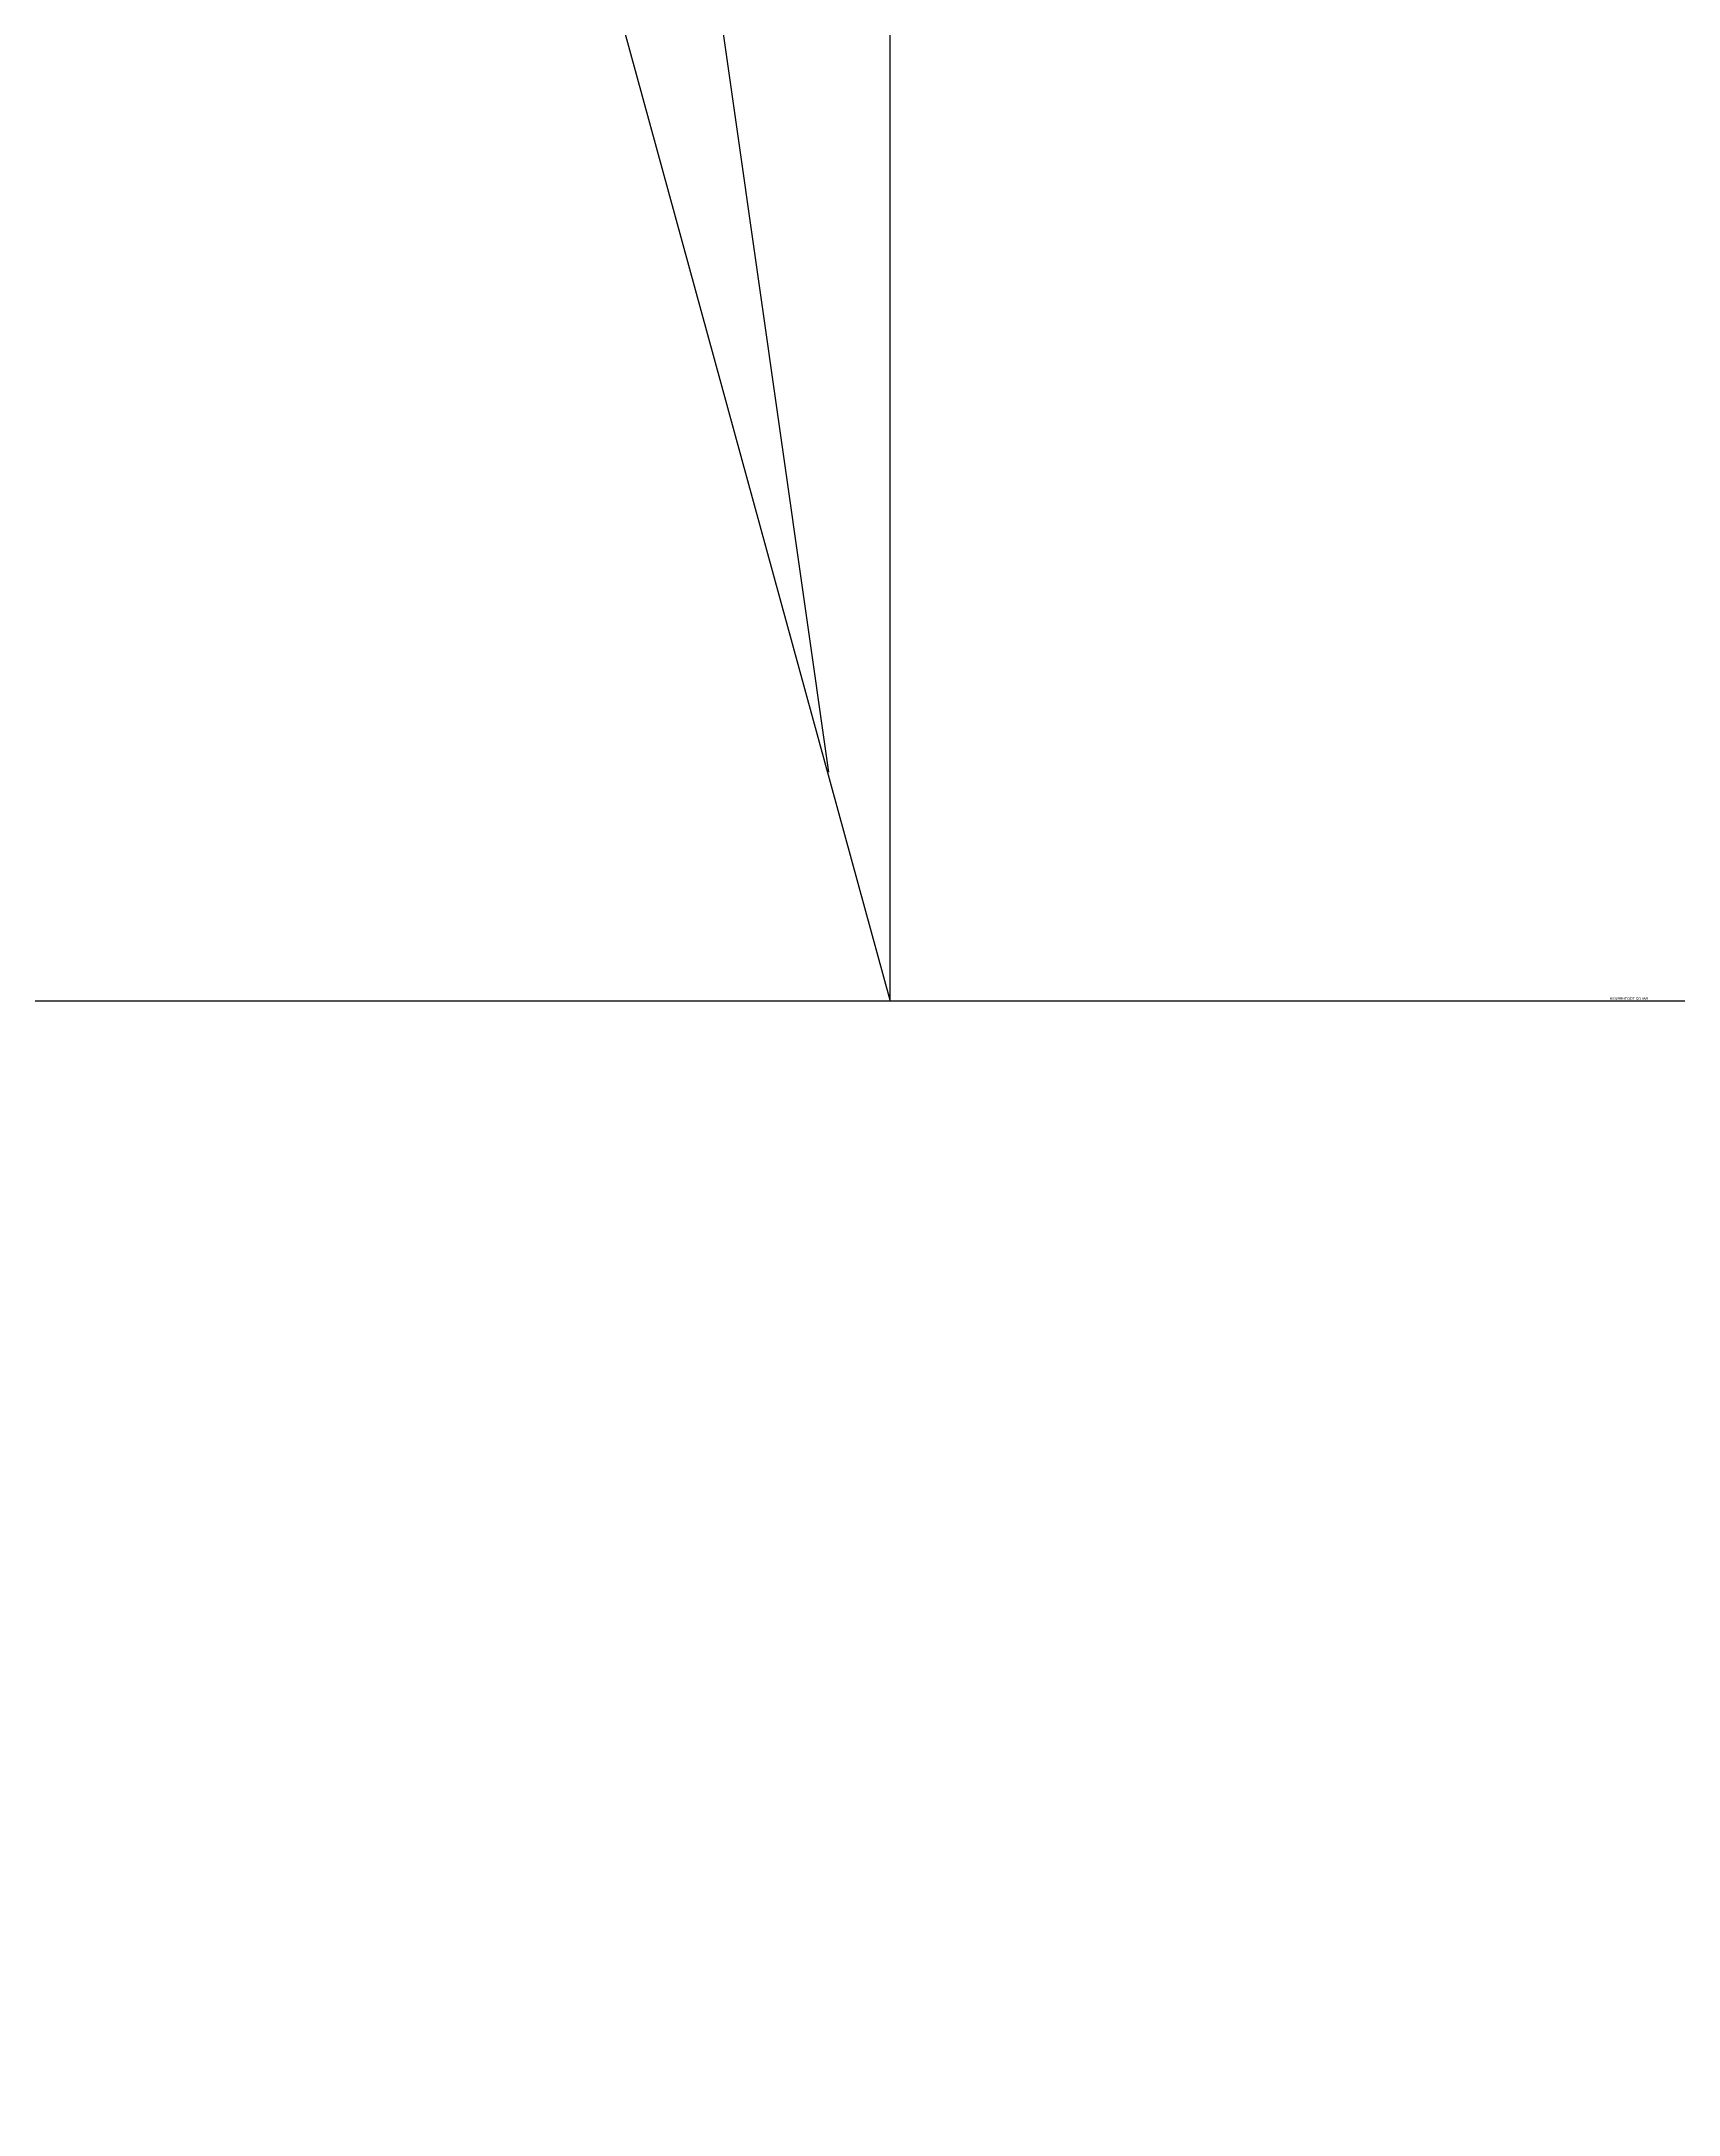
# Model space of a CAD drawing. Header units: inches. Extents: x 0.3 to 61.9, y 1.7 to 15.6.
# Drawn here: x 22.07952 to 22.11021, y 7.96911 to 8.00798 of the extents above; entities that cross this region are included whole.
import ezdxf

# ---------------------------------------------------------------- set-up
doc = ezdxf.new("R2010")
doc.units = ezdxf.units.IN
doc.header["$MEASUREMENT"] = 0
doc.layers.add('Conditions', color=1, linetype='Continuous')
doc.styles.get("Standard").update_dxf_attribs({"font": 'arial.ttf'})

# ---------------------------------------------------------------- blocks, each defined once
blk = doc.blocks.new('CARPET')
at = {"layer": 'Conditions'}
h = blk.add_hatch(dxfattribs=at)
h.set_pattern_fill('EXPAND', color=256, scale=0.2, style=0)
h.set_pattern_definition([(30, (0, 0), (3e-11, 0.12), [0.1, -0.02]), (330, (0, 0), (0.10392305, 0.06), [0.1, -0.02]), (330, (0.0866, 0.05), (0.10392305, 0.06), [0.1, -0.02]), (30, (0.0866, 0.07), (3e-11, 0.12), [0.1, -0.02])])
h.paths.add_polyline_path([(3.235981, 7.989987), (3.033687, 7.989987), (2.860064, 7.989987), (2.529532, 7.989987), (2.529532, 7.931775), (8.009603, 7.931775), (8.009603, 7.989987)])
h = blk.add_hatch(dxfattribs=at)
h.set_pattern_fill('AR-CONC', color=256, scale=0.2, style=0)
h.paths.add_polyline_path([(3.235981, 7.989987), (3.033687, 7.989987), (2.860064, 7.989987), (2.529532, 7.989987), (2.529532, 7.931775), (8.009603, 7.931775), (8.009603, 7.989987)])
for p, q in [((3.235981, 7.989987), (8.009603, 7.989987)), ((6.1608, 7.989987), (6.222993, 7.989987))]:
    blk.add_line(p, q, dxfattribs=at)
for points in [[(6.190783, 8.047021), (6.175158, 7.989987)], [(6.175158, 7.989987), (6.175158, 8.044835)], [(6.180321, 8.02239), (6.176313, 7.994278)]]:
    blk.add_lwpolyline(points, dxfattribs=at)
at = {"layer": 'Conditions', "insert": (6.160955, 7.99006), "char_height": 0.00004777, "width": 0.00108974, "attachment_point": 1}
blk.add_mtext('{\\fArial|b0|i0|c0|p34;BALCO TOOTHBRUSH}', dxfattribs=at)

msp = doc.modelspace()

# ---------------------------------------------------------------- block references
at = {"layer": 'Conditions', "xscale": -1}
msp.add_blockref('CARPET', (28.270592, 0), dxfattribs=at)

doc.saveas('drawing.dxf')
